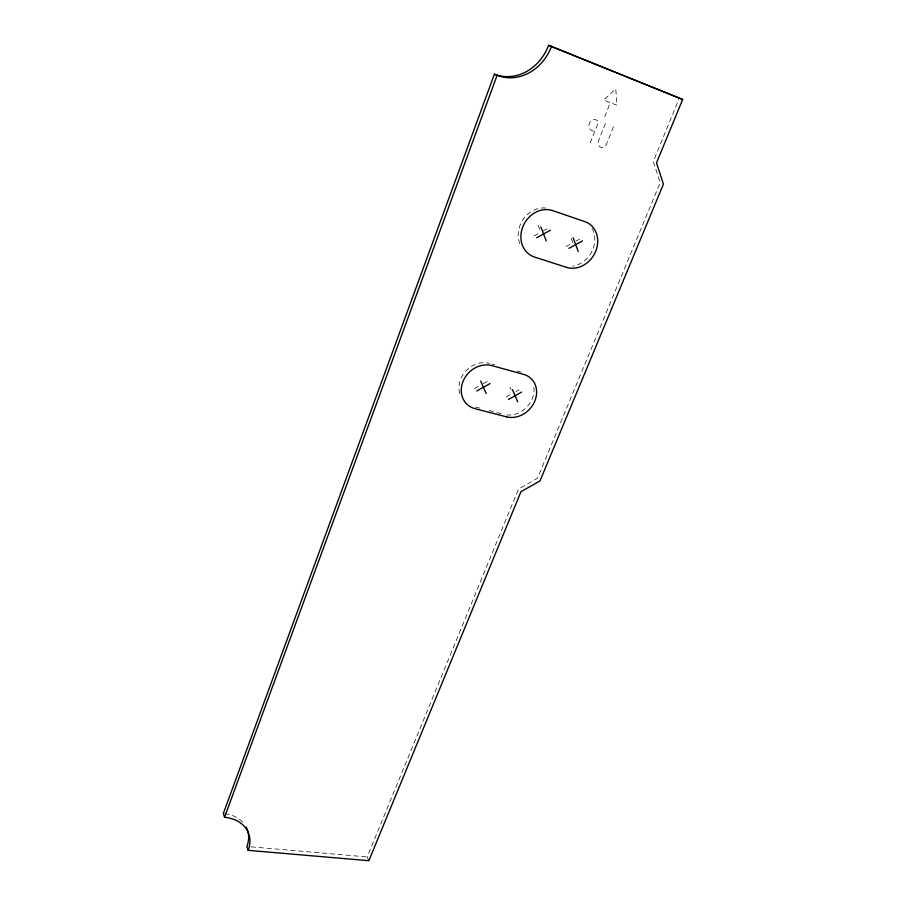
<?xml version="1.0" encoding="UTF-8"?>
<svg xmlns="http://www.w3.org/2000/svg" width="906" height="906" viewBox="0 0 906 906"><rect width="100%" height="100%" fill="white"/><g stroke="black" fill="none" stroke-linecap="round" stroke-linejoin="round"><path stroke-width="0.68" stroke-dasharray="4.53 3.4" d="M590.18 143.046L597.869 123.578A2.797 2.367 -67 0 0 596.692 120.124L595.989 119.864A5.742 4.87 -66.9 0 0 589.33 123.465A5.742 4.87 -66.9 0 0 591.788 130.543L594.211 131.461M604.71 116.829L610.327 102.638L603.645 100.011L615.763 88.89L616.975 105.255L610.803 102.82M605.423 123.488L598.481 140.985A5.096 4.303 -65.6 0 0 600.633 147.225A5.096 4.303 -65.6 0 0 606.556 144.02L613.509 126.591M368.844 860.7L367.19 856.951L518.515 489.07L537.496 478.289L660.191 182.661L653.294 161.438L678.73 99.581M506.046 397.043L511.494 393.997M515.842 391.562L519.115 389.739M474.404 388.629L479.931 385.548M483.238 383.702L487.655 381.245M566.069 246.568L572.819 242.853L570.27 236.036M576.182 240.996L579.557 239.139M533.974 235.956L539.682 232.831M543.102 230.951L547.666 228.459M251.087 846.85L367.19 856.951M475.412 406.998L482.252 408.765M489.104 410.543L504.155 414.438M492.117 364.087L494.744 364.812M517.145 371.018L521.097 372.117M509.953 387.258L511.007 389.716M538.141 225.266L540.372 231.053M224.688 813.645A37.814 28.38 -22.1 0 1 243.952 823.656M519.817 243.714A24.926 21.608 -59.4 0 1 524.28 217.859A24.926 21.608 -59.4 0 1 547.711 208.346M592.003 228.357A24.655 21.053 -58.8 0 1 572.671 266.183M459.738 393.702A23.59 20.419 -46.4 0 1 466.397 370.407A23.59 20.419 -46.4 0 1 489.478 363.351M533.917 387.44A23.341 19.921 -47.1 0 1 506.816 414.937"/><path stroke-width="1.36" d="M494.382 74.201L223.34 813.486L224.541 817.303A37.961 28.437 -22.2 0 1 248.165 850.349L368.844 860.7L520.95 491.72L540.01 480.893L663.418 184.178L656.522 162.876L682.66 99.467L548.594 45.3A47.769 41.483 -75.9 0 1 494.382 74.201L497.1 75.334A47.995 41.642 -75.8 0 0 551.55 46.297M224.541 817.303L497.1 75.334M508.526 399.41L521.641 392.06M476.771 390.984L490.078 383.566M568.9 248.357L582.445 240.905M536.703 237.734L550.452 230.192M682.66 99.467L548.594 45.3M480.667 381.03L486.182 393.487M512.445 389.591L517.711 401.845M540.893 226.998L546.239 240.883M573.124 237.791L578.209 251.438M248.165 850.349L246.896 846.476A37.814 28.38 -22.1 0 0 246.138 826.997M506.613 416.862L475.027 408.697A23.692 20.476 -46.4 0 1 462.932 381.664A23.692 20.476 -46.4 0 1 491.924 365.616L523.645 374.382A23.443 19.977 -47.1 0 1 534.88 400.905A23.443 19.977 -47.1 0 1 506.613 416.862M566.556 267.372L534.517 257.044A25.04 21.676 -59.3 0 1 522.785 226.896A25.04 21.676 -59.3 0 1 552.728 210.622L584.891 221.642A24.756 21.11 -58.6 0 1 595.74 251.166A24.756 21.11 -58.6 0 1 566.556 267.372"/></g></svg>
